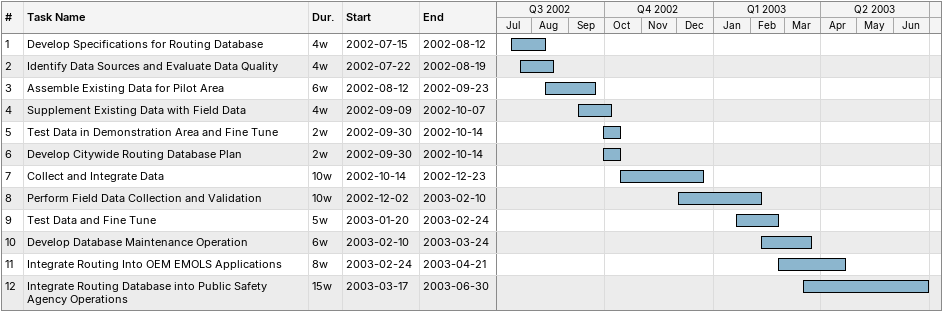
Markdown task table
| ID | Task | Duration | Start | Finish |
|---|---|---|---|---|
| 1 | Develop Specifications for Routing Database | 4w | 2002-07-15 | 2002-08-12 |
| 2 | Identify Data Sources and Evaluate Data Quality | 4w | 2002-07-22 | 2002-08-19 |
| 3 | Assemble Existing Data for Pilot Area | 6w | 2002-08-12 | 2002-09-23 |
| 4 | Supplement Existing Data with Field Data | 4w | 2002-09-09 | 2002-10-07 |
| 5 | Test Data in Demonstration Area and Fine Tune | 2w | 2002-09-30 | 2002-10-14 |
| 6 | Develop Citywide Routing Database Plan | 2w | 2002-09-30 | 2002-10-14 |
| 7 | Collect and Integrate Data | 10w | 2002-10-14 | 2002-12-23 |
| 8 | Perform Field Data Collection and Validation | 10w | 2002-12-02 | 2003-02-10 |
| 9 | Test Data and Fine Tune | 5w | 2003-01-20 | 2003-02-24 |
| 10 | Develop Database Maintenance Operation | 6w | 2003-02-10 | 2003-03-24 |
| 11 | Integrate Routing Into OEM EMOLS Applications | 8w | 2003-02-24 | 2003-04-21 |
| 12 | Integrate Routing Database into Public Safety Agency Operations | 15w | 2003-03-17 | 2003-06-30 |
